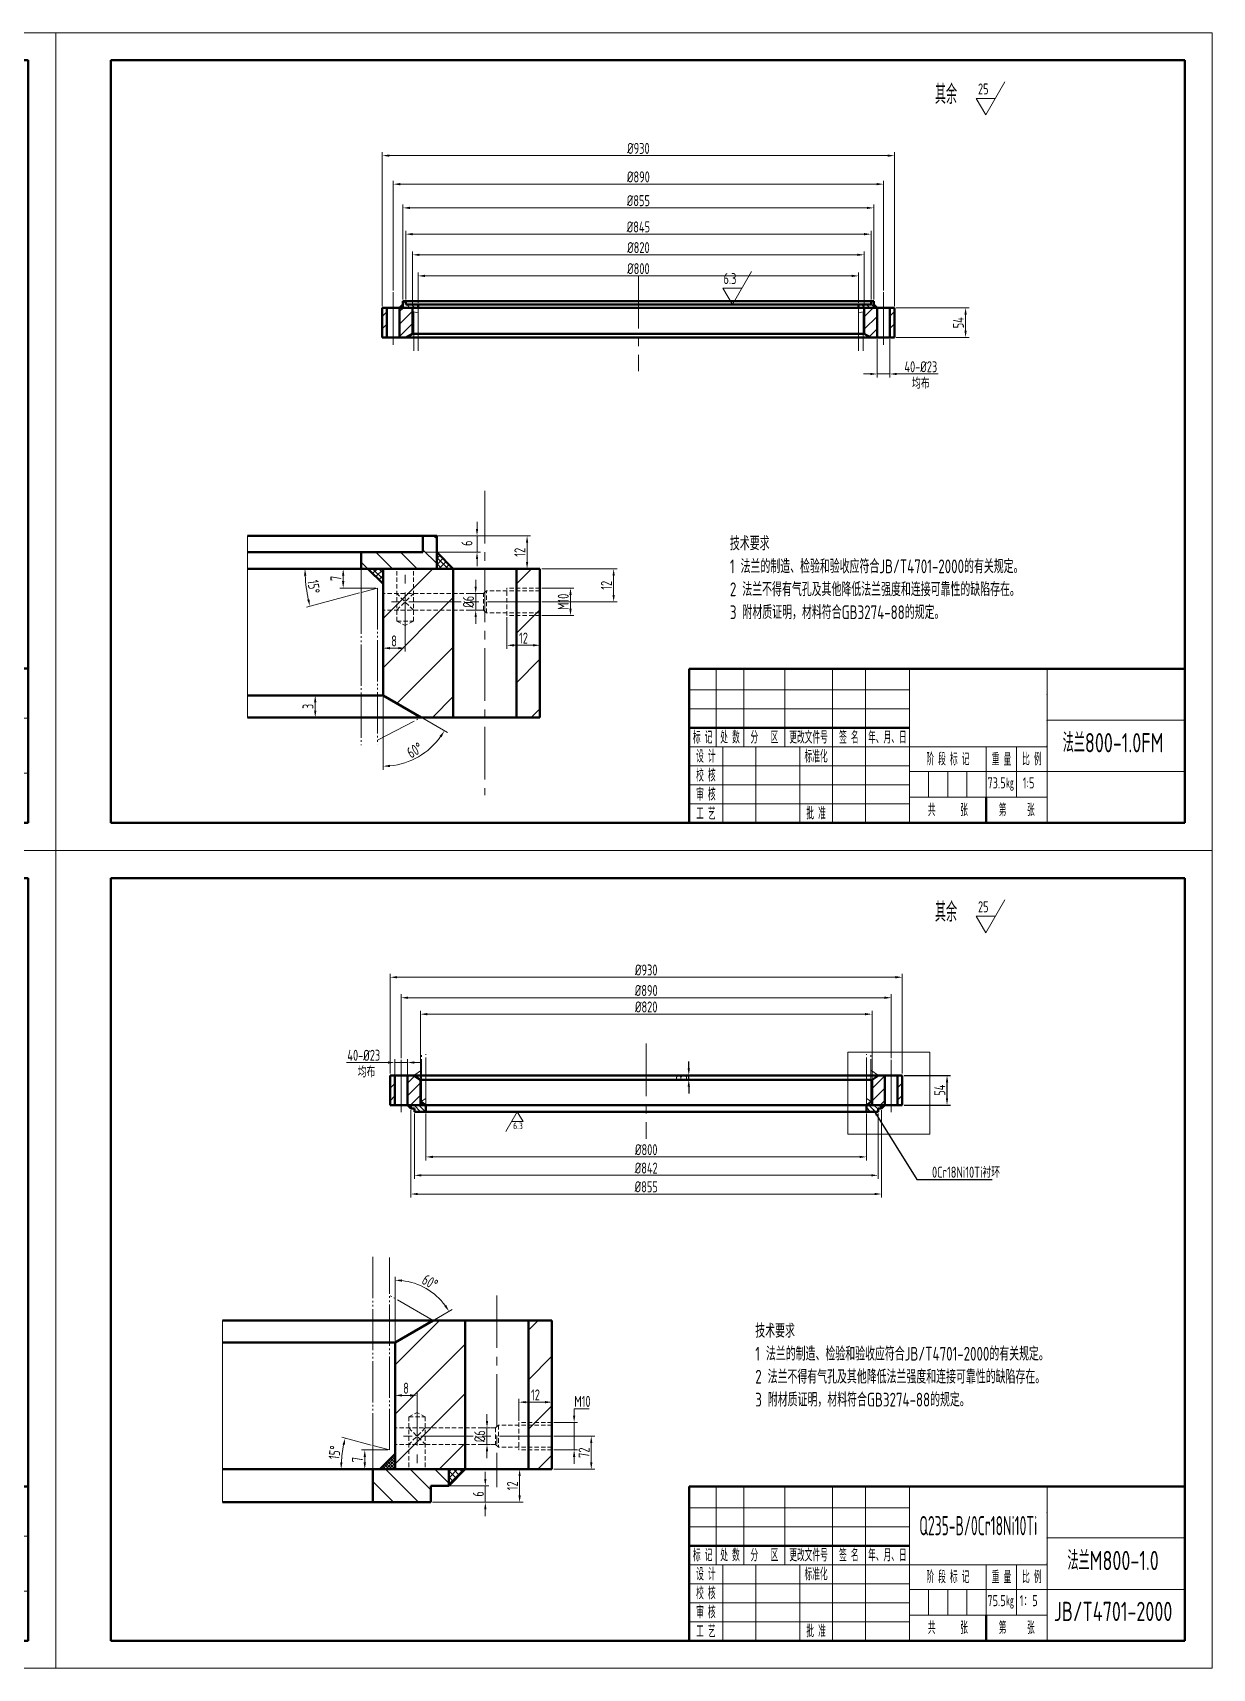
# Model space of a CAD drawing. Header units: millimetres. Extents: x -4783 to 11684, y 6425 to 68023.
# Drawn here: x -3167 to -2739, y 7421 to 8015 of the extents above; entities that cross this region are included whole.
import ezdxf
from ezdxf.enums import TextEntityAlignment as Align

# ---------------------------------------------------------------- set-up
doc = ezdxf.new("R2010")
doc.units = ezdxf.units.MM
for name, pattern in [('CENTER2', [28.575, 19.05, -3.175, 3.175, -3.175]), ('HIDDEN2', [4.7625, 3.175, -1.5875]), ('JIS_09_15', [18.9, 15, -0.9, 0.6, -0.9, 0.6, -0.9])]:
    doc.linetypes.add(name, pattern=pattern)
for name, color, linetype, lineweight in [('中心线', 1, 'CENTER2', 15), ('剖面线', 2, 'Continuous', 20), ('双点划线', 4, 'JIS_09_15', 15), ('尺寸线', 3, 'Continuous', 15), ('细实线', 2, 'Continuous', 15), ('虚线', 5, 'HIDDEN2', 15), ('轮廓', 6, 'Continuous', 50), ('轮廓线', 7, 'Continuous', 50)]:
    doc.layers.add(name, color=color, linetype=linetype, lineweight=lineweight)
doc.styles.add('工程字', font='gbenor.shx', dxfattribs={"width": 0.8, "bigfont": 'gbcbig.shx'})
doc.styles.add('文字3.5', font='SimSun.ttf', dxfattribs={"width": 0.5, "height": 3.5})
doc.styles.add('文字4.0', font='SimSun.ttf', dxfattribs={"width": 0.5, "height": 4})
doc.styles.add('文字5.0', font='SimSun.ttf', dxfattribs={"width": 0.5, "height": 5})
doc.styles.add('表格2', font='gbenor.shx', dxfattribs={"width": 0.6, "bigfont": 'gbcbig.shx'})
doc.dimstyles.new('1：5', dxfattribs={"dimtxt": 4, "dimasz": 2.5, "dimexe": 1.25, "dimexo": 0.625, "dimtad": 1, "dimtoh": 1, "dimlfac": 5, "dimtxsty": '工程字', "dimcen": 10, "dimadec": 0, "dimazin": 0, "dimtfac": 1, "dimtix": 1, "dimtmove": 0, "dimatfit": 0, "dimfxl": 0, "dimarcsym": 0})

# ---------------------------------------------------------------- blocks, each defined once
blk = doc.blocks.new('A3')
at = {"layer": '细实线'}
for p, q in [((-420, 297), (-420, 0)), ((-420, 297), (0, 297)), ((0, 297), (0, 0)), ((-180.15, 66), (-180.15, 37.6)), ((-170.15, 66), (-170.15, 37.6)), ((-155.23, 37.6), (-155.23, 66)), ((-137.99, 66), (-137.99, 10)), ((-126, 66), (-126, 10)), ((-109.99, 66), (-109.98, 10)), ((-59.99, 66), (-59.98, 10)), ((-190, 58.3), (-109.99, 58.3)), ((-190, 51.4), (-109.99, 51.4)), ((-10, 47.33), (-59.99, 47.32)), ((-190, 37.6), (-59.98, 37.6)), ((-177.82, 37.6), (-177.82, 10)), ((-165.82, 37.6), (-165.82, 10)), ((-149.82, 37.6), (-149.82, 10)), ((-82.07, 37.6), (-82.07, 19.33)), ((-71.07, 37.6), (-71.07, 19.33)), ((-190, 30.7), (-109.98, 30.7)), ((-190, 23.8), (-109.98, 23.8)), ((-59.98, 28.67), (-109.98, 28.66)), ((-103.12, 28.66), (-103.12, 19.33)), ((-96.01, 28.66), (-96.01, 19.33)), ((-89.12, 28.66), (-89.12, 19.33)), ((-10, 28.67), (-59.98, 28.67)), ((-59.98, 19.33), (-109.98, 19.32)), ((-190, 16.9), (-109.98, 16.9)), ((0, 0), (-420, 0))]:
    blk.add_line(p, q, dxfattribs=at)
for p in [(-59.99, 56.67), (-59.99, 47.33), (-10, 47.33), (-59.98, 38), (-59.98, 28.67), (-10, 28.67), (-59.98, 19.33)]:
    blk.add_point(p, dxfattribs=at)
at = {"layer": '轮廓'}
for p, q in [((-190, 66), (-10, 66)), ((-190, 66), (-190, 10)), ((-10, 10), (-10, 66)), ((-190, 44.5), (-109.98, 44.5)), ((-190, 10), (-10, 10))]:
    blk.add_line(p, q, dxfattribs=at)
at = {"layer": '轮廓线'}
for p, q in [((-400, 287), (-400, 10)), ((-400, 287), (-10, 287)), ((-10, 287), (-10, 10)), ((-82.07, 19.33), (-82.07, 10)), ((-10, 10), (-400, 10))]:
    blk.add_line(p, q, dxfattribs=at)
at = {"layer": '细实线', "linetype": 'Continuous', "style": '工程字', "width": 0.8}
for tag, height, p in [('1', 7, (-36.02, 35.64)), ('3', 4, (-78.37, 22.56)), ('4', 4, (-66.7, 22.56)), ('2', 7, (-36.02, 17.15))]:
    blk.add_attdef(tag, text='', height=height, dxfattribs=at).set_placement(p, align=Align.CENTER)
at = {"layer": '轮廓', "char_height": 4, "attachment_point": 5, "style": '文字4.0'}
for s, insert, width in [('标 记', (-185.08, 41.05), 9.8461), ('处 数', (-175.15, 41.05), 10), ('分   区', (-162.69, 41.05), 14.9286), ('更改文件号', (-146.61, 41.05), 17.2367), ('签 名', (-131.99, 41.05), 11.9886), ('年、月、日', (-117.99, 41.05), 16.0167), ('设 计', (-183.91, 34.15), 12.181), ('标准化', (-143.9, 34.15), 11.8301), ('阶 段 标 记', (-96.03, 33.13), 27.9116), ('重 量', (-76.57, 33.13), 11.0002), ('比 例', (-65.53, 33.13), 11.0898), ('校 核', (-183.91, 27.25), 12.181), ('审 核', (-183.91, 20.35), 12.181), ('工 艺', (-183.91, 13.45), 12.181), ('批 准', (-143.9, 13.45), 11.8301), ('共      张', (-96.03, 14.66), 27.9082)]:
    blk.add_mtext(s, dxfattribs=dict(at, insert=insert, width=width))
at = {"layer": '轮廓线', "attachment_point": 5}
for s, insert, char_height, width, style in [('kg', (-73.5, 24), 3.5, 4.8652, '文字3.5'), ('第     张', (-71.02, 14.66), 4, 22.0936, '文字4.0')]:
    blk.add_mtext(s, dxfattribs=dict(at, insert=insert, char_height=char_height, width=width, style=style))
blk = doc.blocks.new('*D260')
at = {"layer": 'Defpoints', "color": 0}
for p in [(-2851.68, 7636.4), (-2835.43, 7636.4), (-2851.68, 7625.6)]:
    blk.add_point(p, dxfattribs=at)
at = {"layer": '尺寸线', "color": 0, "lineweight": -2}
for p, q in [((-2851.05, 7636.4), (-2834.18, 7636.4)), ((-2835.43, 7628.1), (-2835.43, 7633.9)), ((-2851.05, 7625.6), (-2834.18, 7625.6))]:
    blk.add_line(p, q, dxfattribs=at)
at = {"layer": '尺寸线', "color": 0}
for points in [[(-2835.85, 7633.9), (-2835.01, 7633.9), (-2835.43, 7636.4)], [(-2835.85, 7628.1), (-2835.01, 7628.1), (-2835.43, 7625.6)]]:
    blk.add_solid(points, dxfattribs=at)
at = {"layer": '尺寸线', "color": 0, "insert": (-2838.06, 7631), "char_height": 4, "attachment_point": 5, "rotation": 90, "style": '工程字'}
blk.add_mtext('54', dxfattribs=at)
blk = doc.blocks.new('*D264')
at = {"layer": 'Defpoints', "color": 0}
for p in [(-2930.06, 7636.4), (-2930.06, 7634.8), (-2929.23, 7636.4)]:
    blk.add_point(p, dxfattribs=at)
at = {"layer": '尺寸线', "color": 0, "lineweight": -2}
for p, q in [((-2929.23, 7638.9), (-2929.23, 7641.4)), ((-2929.43, 7636.4), (-2927.98, 7636.4)), ((-2929.43, 7634.8), (-2927.98, 7634.8)), ((-2929.23, 7634.8), (-2929.23, 7636.4)), ((-2929.23, 7632.3), (-2929.23, 7629.8))]:
    blk.add_line(p, q, dxfattribs=at)
at = {"layer": '尺寸线', "color": 0}
for points in [[(-2929.65, 7638.9), (-2928.81, 7638.9), (-2929.23, 7636.4)], [(-2929.65, 7632.3), (-2928.81, 7632.3), (-2929.23, 7634.8)]]:
    blk.add_solid(points, dxfattribs=at)
at = {"layer": '尺寸线', "color": 0, "insert": (-2931.85, 7635.6), "char_height": 4, "attachment_point": 5, "rotation": 90, "style": '工程字'}
blk.add_mtext('3', dxfattribs=at)
blk = doc.blocks.new('粗糙度1')
at = {"layer": '尺寸线'}
for p, q in [((0, 0), (-4.16, -7.2)), ((2.08, -3.6), (0, 0)), ((2.08, -3.6), (-2.08, -3.6))]:
    blk.add_line(p, q, dxfattribs=at)
at = {"layer": '尺寸线', "style": '工程字', "width": 0.8}
blk.add_attdef('1', text='', height=2.4, dxfattribs=at).set_placement((0.25, -6.34), align=Align.CENTER)
blk = doc.blocks.new('粗糙度')
at = {"layer": '尺寸线'}
for p, q in [((0, 0), (6.93, 12)), ((-3.46, 6), (3.46, 6)), ((-3.46, 6), (0, 0))]:
    blk.add_line(p, q, dxfattribs=at)
at = {"layer": '尺寸线', "style": '工程字', "width": 0.8}
blk.add_attdef('1', text='', height=4, dxfattribs=at).set_placement((-0.9, 7.43), align=Align.CENTER)
blk = doc.blocks.new('A4')
at = {"layer": '剖面线'}
for p, q in [((-180, 66), (-180.07, 37.98)), ((-170, 65.97), (-170.07, 37.95)), ((-155, 65.94), (-155.07, 37.92)), ((-138, 66.03), (-137.99, 9.99)), ((-126, 66.03), (-125.99, 9.99)), ((-110, 66.03), (-109.99, 9.99)), ((-60, 66.04), (-59.99, 10)), ((-190, 59), (-138, 58.9)), ((-138.04, 58.9), (-110, 58.9)), ((-190.01, 52), (-138.01, 51.9)), ((-138.04, 51.9), (-110, 51.9)), ((-10, 48.04), (-60, 48.01)), ((-190, 44.9), (-110, 44.9)), ((-190.04, 38), (-138.04, 37.9)), ((-178, 38), (-177.85, 10)), ((-166, 38.07), (-165.85, 10.07)), ((-150, 38.15), (-149.85, 10.15)), ((-138.04, 37.9), (-110, 37.9)), ((-110, 37.9), (-59.99, 37.9)), ((-81.99, 38.07), (-82.07, 18.97)), ((-70.99, 38.02), (-71.07, 18.93)), ((-190, 30.9), (-110, 30.9)), ((-190.07, 24), (-138.07, 23.9)), ((-138.04, 23.9), (-110, 23.9)), ((-59.98, 28.01), (-110, 28.01)), ((-103.03, 28.14), (-103.12, 19.09)), ((-96.04, 28.01), (-96.01, 19.01)), ((-89.04, 28.01), (-89.12, 18.96)), ((-9.99, 28.04), (-59.98, 28.01)), ((-109.82, 18.97), (-59.99, 19.13)), ((-190, 16.9), (-110, 16.9))]:
    blk.add_line(p, q, dxfattribs=at)
at = {"layer": '细实线'}
for p, q in [((0, 297), (-210, 297)), ((-210, 297), (-210, 0)), ((0, 0), (0, 297)), ((-210, 0), (0, 0))]:
    blk.add_line(p, q, dxfattribs=at)
at = {"layer": '轮廓'}
for p, q in [((-190, 10), (-190, 78)), ((-10, 78), (-10, 10)), ((-190, 66), (-10, 66.04)), ((-10, 10), (-190, 10))]:
    blk.add_line(p, q, dxfattribs=at)
at = {"layer": '轮廓线'}
for p, q in [((-10, 287), (-190, 287)), ((-190, 287), (-190, 10)), ((-10, 10), (-10, 287)), ((-190, 10), (-10, 10))]:
    blk.add_line(p, q, dxfattribs=at)
at = {"layer": '尺寸线', "style": '工程字', "width": 0.8}
for tag, height, p in [('5', 7, (-86.88, 49.22)), ('1', 7, (-38.82, 35.49)), ('3', 4.5, (-79.24, 21.89)), ('4', 4.5, (-67.13, 21.89))]:
    blk.add_attdef(tag, text='', height=height, dxfattribs=at).set_placement(p, align=Align.CENTER)
at = {"layer": '轮廓', "style": '文字5.0', "width": 0.5}
for s, p in [('标记', (-184.88, 41.05)), ('处数', (-175.18, 41.29)), ('分区 ', (-162.51, 41.29)), ('更改文件号', (-146.94, 41.29)), ('签名', (-132.04, 41.29)), ('年 月 日', (-118.48, 41.51)), ('设计', (-183.41, 34.4)), ('标准化', (-144.05, 34.4)), ('阶 段 标 记', (-96.04, 32.62)), ('重 量', (-76.45, 32.85)), ('比例', (-65.55, 32.85)), ('校核', (-183.63, 27.29)), ('kg', (-73.78, 23.52)), ('审核', (-183.41, 20.18)), ('工艺', (-183.63, 13.74)), ('批准', (-144.05, 13.74)), ('共     张        第     张', (-84.9, 14.06))]:
    blk.add_text(s, height=3.5, dxfattribs=at).set_placement(p, align=Align.MIDDLE)

msp = doc.modelspace()

# ---------------------------------------------------------------- hatches: boundary and pattern name
at = {"layer": '剖面线'}
h = msp.add_hatch(dxfattribs=at)
h.set_pattern_fill('ANSI31', color=256, style=0)
h.set_pattern_definition([(45, (0, -223.451), (-2.245064, 2.245064), [])])
h.paths.add_polyline_path([(-3038.8288, 7915.1314), (-3040.5288, 7915.1314), (-3040.5288, 7904.3314), (-3038.8288, 7904.3314)])
h.paths.add_polyline_path([(-3029.5288, 7915.1314), (-3034.2288, 7915.1314), (-3034.2288, 7904.3314), (-3031.9001, 7904.3314), (-3029.5288, 7905.7005)])
at = {"layer": '细实线'}
h = msp.add_hatch(dxfattribs=at)
h.set_pattern_fill('ANSI37', color=256, scale=0.5, angle=90, style=0)
h.set_pattern_definition([(135, (-3409.7839, 7744.84133), (-0.2245064, -0.2245064), []), (225, (-3409.7839, 7744.84133), (0.2245064, -0.2245064), [])])
h.paths.add_polyline_path([(-3033.0288, 7916.3314), (-3034.2288, 7915.1314), (-3033.0288, 7915.1314)])
h = msp.add_hatch(dxfattribs=at)
h.set_pattern_fill('ANSI31', color=256, scale=2, angle=90, style=0)
h.set_pattern_definition([(135, (-3409.7839, 7744.8413), (-0.8980256, -0.8980256), [])])
h.paths.add_polyline_path([(-3027.5288, 7916.3314), (-3032.0288, 7916.3314), (-3032.0288, 7917.5314), (-3033.0288, 7917.5314), (-3033.0288, 7915.1314), (-3027.5288, 7915.1314)])
h = msp.add_hatch(dxfattribs=at)
h.set_pattern_fill('ANSI31', color=256, style=0)
h.set_pattern_definition([(45, (0, -201.226), (-2.245064, 2.245064), [])])
h.paths.add_polyline_path([(-2857.978, 7636.3978), (-2860.3068, 7636.3978), (-2862.678, 7634.7978), (-2862.678, 7625.5978), (-2857.978, 7625.5978)])
h.paths.add_polyline_path([(-2853.378, 7625.5978), (-2851.678, 7625.5978), (-2851.678, 7636.3978), (-2853.378, 7636.3978)])
h = msp.add_hatch(dxfattribs=at)
h.set_pattern_fill('ANSI37', color=256, scale=0.25, style=0)
h.set_pattern_definition([(45, (0, -201.22615), (-0.56126601, 0.56126601), []), (135, (0, -201.22615), (-0.56126601, -0.56126601), [])])
h.paths.add_polyline_path([(-2864.678, 7625.5978), (-2862.678, 7625.5978), (-2862.678, 7627.1978)])
h = msp.add_hatch(dxfattribs=at)
h.set_pattern_fill('ANSI31', color=256, scale=2, angle=90, style=0)
h.set_pattern_definition([(135, (-3406.9331, 7394.6523), (-0.8980256, -0.8980256), [])])
h.paths.add_polyline_path([(-2859.178, 7625.5978), (-2864.678, 7625.5978), (-2864.678, 7623.1978), (-2860.478, 7623.1978), (-2860.478, 7624.3978), (-2859.178, 7624.3978)])
h = msp.add_hatch(dxfattribs=at)
h.set_pattern_fill('ANSI37', color=256, scale=0.5, angle=90, style=0)
h.set_pattern_definition([(135, (-3406.9331, 7394.65226), (-0.2245064, -0.2245064), []), (225, (-3406.9331, 7394.65226), (0.2245064, -0.2245064), [])])
h.paths.add_polyline_path([(-2857.978, 7625.5978), (-2859.178, 7625.5978), (-2859.178, 7624.3978)])

# ---------------------------------------------------------------- linework, layer by layer
at = {"layer": '中心线'}
for p, q in [((-2947.5288, 7926.6821), (-2947.5288, 7892.1362)), ((-3036.5288, 7920.7833), (-3036.5288, 7898.6796)), ((-2858.5288, 7920.7833), (-2858.5288, 7898.6796)), ((-3003.2605, 7848.64), (-3003.2605, 7738.1215)), ((-3032.2605, 7792.7635), (-3032.2605, 7820.3807)), ((-2983.2605, 7808.3807), (-3040.2605, 7808.3807)), ((-2944.678, 7647.9485), (-2944.678, 7613.4026)), ((-3033.678, 7642.0497), (-3033.678, 7619.946)), ((-2855.678, 7642.0497), (-2855.678, 7619.946)), ((-2998.9135, 7556.4371), (-2998.9135, 7486.7828)), ((-3027.9135, 7520.9662), (-3027.9135, 7493.349)), ((-2978.9135, 7505.349), (-3035.9135, 7505.349))]:
    msp.add_line(p, q, dxfattribs=at)
at = {"layer": '剖面线'}
for p, q in [((-2865.5288, 7911.8338), (-2862.2313, 7915.1314)), ((-2856.2288, 7912.1536), (-2854.5288, 7913.8536)), ((-2865.5288, 7907.3437), (-2860.8288, 7912.0437)), ((-2863.724, 7904.6584), (-2860.8288, 7907.5536)), ((-2856.2288, 7907.6634), (-2854.5288, 7909.3634)), ((-2855.0707, 7904.3314), (-2854.5288, 7904.8733))]:
    msp.add_line(p, q, dxfattribs=at)
at = {"layer": '双点划线'}
for p, q in [((-3029.1288, 7913.7314), (-3027.5288, 7913.3027)), ((-3029.1288, 7913.7314), (-3029.1288, 7899.5018)), ((-3027.5288, 7913.3027), (-3027.5288, 7915.1314)), ((-3027.5288, 7913.3027), (-3027.5288, 7899.5097)), ((-2867.5288, 7913.3027), (-2867.5288, 7915.1314)), ((-2865.9288, 7913.7314), (-2867.5288, 7913.3027)), ((-2867.5288, 7913.3027), (-2867.5288, 7899.5097)), ((-2865.9288, 7913.7314), (-2865.9288, 7899.5018)), ((-3048.2605, 7811.773), (-3048.2605, 7820.3807)), ((-3042.2605, 7813.3807), (-3048.2605, 7811.773)), ((-3048.2605, 7811.773), (-3048.2605, 7756.3069)), ((-3042.2605, 7813.3807), (-3042.2605, 7756.6216)), ((-3042.2605, 7758.1349), (-3026.4041, 7766.3807)), ((-3026.278, 7627.2324), (-3026.278, 7644.0387)), ((-3024.678, 7627.9363), (-3024.678, 7644.0387)), ((-2864.678, 7627.9363), (-2864.678, 7644.0387)), ((-2863.078, 7627.2324), (-2863.078, 7644.0387)), ((-3029.0493, 7636.3978), (-3026.278, 7638.3404)), ((-2860.3068, 7636.3978), (-2863.078, 7638.3404)), ((-3026.278, 7626.9978), (-3024.678, 7627.9363)), ((-3024.678, 7625.5978), (-3024.678, 7627.9363)), ((-2863.0195, 7626.9246), (-2864.678, 7627.9363)), ((-2864.678, 7625.5978), (-2864.678, 7627.9363)), ((-3043.9135, 7498.7413), (-3043.9135, 7570.7633)), ((-3037.9135, 7500.349), (-3037.9135, 7570.2813)), ((-3022.0571, 7547.349), (-3037.9135, 7556.5037)), ((-3037.9135, 7500.349), (-3043.9135, 7501.9567)), ((-3043.9135, 7498.7413), (-3043.9135, 7493.349))]:
    msp.add_line(p, q, dxfattribs=at)
at = {"layer": '尺寸线'}
for p, q in [((-3040.5288, 7915.7564), (-3040.5288, 7971.6719)), ((-2854.5288, 7915.7564), (-2854.5288, 7971.6719)), ((-3038.0288, 7970.4219), (-2857.0288, 7970.4219)), ((-3036.5288, 7921.4083), (-3036.5288, 7961.3128)), ((-2861.0288, 7960.0628), (-3034.0288, 7960.0628)), ((-2858.5288, 7921.4083), (-2858.5288, 7961.3128)), ((-3033.0288, 7918.1564), (-3033.0288, 7952.6912)), ((-3030.5288, 7951.4412), (-2864.5288, 7951.4412)), ((-2862.0288, 7918.1564), (-2862.0288, 7952.6912)), ((-3032.0288, 7918.1564), (-3032.0288, 7943.1517)), ((-3029.5288, 7941.9017), (-2865.5288, 7941.9017)), ((-2863.0288, 7918.1564), (-2863.0288, 7943.1517)), ((-3029.5288, 7915.7564), (-3029.5288, 7935.6432)), ((-2868.0288, 7934.3932), (-3027.0288, 7934.3932)), ((-2865.5288, 7915.7564), (-2865.5288, 7935.6432)), ((-3027.5288, 7916.9564), (-3027.5288, 7927.9992)), ((-3025.0288, 7926.7492), (-2870.0288, 7926.7492)), ((-2867.5288, 7916.9564), (-2867.5288, 7927.9992)), ((-2853.9038, 7915.1314), (-2827.4458, 7915.1314)), ((-2828.6958, 7912.6314), (-2828.6958, 7906.8314)), ((-2860.8288, 7903.7064), (-2860.8288, 7889.8786)), ((-2856.2288, 7903.7064), (-2856.2288, 7889.8786)), ((-2853.9038, 7904.3314), (-2827.4458, 7904.3314)), ((-2863.3288, 7891.1286), (-2865.8288, 7891.1286)), ((-2860.8288, 7891.1286), (-2856.2288, 7891.1286)), ((-2853.7288, 7891.1286), (-2838.6684, 7891.1286)), ((-3006.1312, 7834.8807), (-3006.1312, 7837.3807)), ((-3089.5194, 7832.3807), (-3089.5194, 7766.3807)), ((-3025.1355, 7832.3807), (-3004.8812, 7832.3807)), ((-3020.1355, 7832.3807), (-2986.6968, 7832.3807)), ((-3006.1312, 7826.3807), (-3006.1312, 7832.3807)), ((-2987.9468, 7822.8807), (-2987.9468, 7829.8807)), ((-3025.1355, 7826.3807), (-3004.8812, 7826.3807)), ((-3006.1312, 7823.8807), (-3006.1312, 7821.3807)), ((-3042.8855, 7820.3807), (-3055.9871, 7820.3807)), ((-3054.7371, 7815.8807), (-3054.7371, 7817.8807)), ((-3014.1355, 7820.3807), (-2986.6968, 7820.3807)), ((-2982.6355, 7820.3807), (-2955.2628, 7820.3807)), ((-2956.5128, 7810.8807), (-2956.5128, 7817.8807)), ((-3048.8643, 7811.6113), (-3068.0201, 7806.4785)), ((-3042.8855, 7813.3807), (-3055.9871, 7813.3807)), ((-3009.1394, 7811.3807), (-3005.3659, 7811.3807)), ((-3006.6159, 7813.8807), (-3006.6159, 7816.3807)), ((-3006.6159, 7805.3807), (-3006.6159, 7811.3807)), ((-2982.6355, 7813.3807), (-2970.9306, 7813.3807)), ((-3009.1394, 7805.3807), (-3005.3659, 7805.3807)), ((-2982.6355, 7808.3807), (-2955.2628, 7808.3807)), ((-2972.1806, 7810.8807), (-2972.1806, 7805.8807)), ((-3006.6159, 7802.8807), (-3006.6159, 7800.3807)), ((-2995.2605, 7802.7557), (-2995.2605, 7791.3349)), ((-2983.2605, 7802.7557), (-2983.2605, 7791.3349)), ((-2982.6355, 7803.3807), (-2970.9306, 7803.3807)), ((-3040.2605, 7792.1385), (-3040.2605, 7790.3002)), ((-3034.7605, 7791.5502), (-3037.7605, 7791.5502)), ((-3032.2605, 7792.1385), (-3032.2605, 7790.3002)), ((-2992.7605, 7792.5849), (-2985.7605, 7792.5849)), ((-3055.3621, 7774.3807), (-3066.14, 7774.3807)), ((-3064.89, 7768.8807), (-3064.89, 7771.8807)), ((-3040.2605, 7773.7557), (-3040.2605, 7747.414)), ((-3055.3621, 7766.3807), (-3066.14, 7766.3807)), ((-3025.8629, 7766.0682), (-3016.9067, 7760.8973)), ((-3037.678, 7637.0228), (-3037.678, 7673.288)), ((-3035.178, 7672.038), (-2854.178, 7672.038)), ((-2851.678, 7637.0228), (-2851.678, 7673.288)), ((-3033.678, 7642.6747), (-3033.678, 7665.841)), ((-3031.178, 7664.591), (-2858.178, 7664.591)), ((-2855.678, 7642.6747), (-2855.678, 7665.841)), ((-3026.678, 7635.4228), (-3026.678, 7659.8727)), ((-2865.178, 7658.6227), (-3024.178, 7658.6227)), ((-2862.678, 7635.4228), (-2862.678, 7659.8727)), ((-3038.478, 7641.0588), (-3053.5385, 7641.0588)), ((-3035.978, 7626.2228), (-3035.978, 7642.3088)), ((-3031.378, 7641.0588), (-3035.978, 7641.0588)), ((-3031.378, 7626.2228), (-3031.378, 7642.3088)), ((-3028.878, 7641.0588), (-3026.378, 7641.0588)), ((-3030.178, 7623.7728), (-3030.178, 7592.05)), ((-3028.878, 7622.5728), (-3028.878, 7598.8425)), ((-3024.678, 7622.5728), (-3024.678, 7605.5304)), ((-2864.678, 7622.5728), (-2864.678, 7605.5304)), ((-2860.478, 7622.5728), (-2860.478, 7598.8425)), ((-2859.178, 7623.7728), (-2859.178, 7592.05)), ((-3022.178, 7606.7804), (-2867.178, 7606.7804)), ((-3026.378, 7600.0925), (-2862.978, 7600.0925)), ((-2861.678, 7593.3), (-3027.678, 7593.3)), ((-3035.9135, 7539.974), (-3035.9135, 7563.2607)), ((-3021.5159, 7547.6615), (-3015.2053, 7551.3049)), ((-3098.5462, 7547.349), (-3098.5462, 7481.349)), ((-3035.9135, 7503.8313), (-3035.9135, 7521.4143)), ((-3030.4135, 7520.1643), (-3033.4135, 7520.1643)), ((-3027.9135, 7503.8313), (-3027.9135, 7521.4143)), ((-2990.9135, 7510.974), (-2990.9135, 7518.9556)), ((-2988.4135, 7517.7056), (-2981.4135, 7517.7056)), ((-2978.9135, 7510.974), (-2978.9135, 7518.9556)), ((-2970.8608, 7512.849), (-2970.8608, 7515.349)), ((-2970.8608, 7515.349), (-2965.4337, 7515.349)), ((-3005.3156, 7508.349), (-3001.2591, 7508.349)), ((-3002.5091, 7510.849), (-3002.5091, 7513.349)), ((-3002.5091, 7502.349), (-3002.5091, 7508.349)), ((-2978.2885, 7510.349), (-2969.6108, 7510.349)), ((-2970.8608, 7500.349), (-2970.8608, 7510.349)), ((-3044.5173, 7502.1184), (-3055.2005, 7504.981)), ((-3005.3156, 7502.349), (-3001.2591, 7502.349)), ((-2978.2885, 7505.349), (-2963.3901, 7505.349)), ((-2964.6401, 7502.849), (-2964.6401, 7495.849)), ((-3038.5385, 7500.349), (-3048.1456, 7500.349)), ((-3046.8956, 7497.849), (-3046.8956, 7495.849)), ((-3040.4243, 7493.349), (-3035.9135, 7497.8597)), ((-3039.3017, 7493.349), (-3035.9135, 7496.7372)), ((-3035.9135, 7494.5435), (-3038.1159, 7496.7458)), ((-3035.9135, 7495.666), (-3037.5612, 7497.3137)), ((-3035.9135, 7496.7886), (-3037.0066, 7497.8816)), ((-3036.6918, 7498.2039), (-3035.9135, 7498.9822)), ((-3035.9135, 7497.9111), (-3036.452, 7498.4495)), ((-3002.5091, 7499.849), (-3002.5091, 7497.349)), ((-2978.2885, 7500.349), (-2969.6108, 7500.349)), ((-2970.8608, 7497.849), (-2970.8608, 7495.349)), ((-3038.5385, 7493.349), (-3048.1456, 7493.349)), ((-3040.3317, 7493.349), (-3040.889, 7493.9063)), ((-3039.2091, 7493.349), (-3040.3344, 7494.4742)), ((-3038.0866, 7493.349), (-3039.7798, 7495.0421)), ((-3036.9641, 7493.349), (-3039.2251, 7495.61)), ((-3035.9135, 7493.421), (-3038.6705, 7496.1779)), ((-3038.1792, 7493.349), (-3035.9135, 7495.6146)), ((-3037.0567, 7493.349), (-3035.9135, 7494.4921)), ((-3035.9341, 7493.349), (-3035.9135, 7493.3696)), ((-3022.2885, 7493.349), (-2989.4105, 7493.349)), ((-3003.1189, 7489.849), (-3003.1189, 7492.349)), ((-2990.6605, 7483.849), (-2990.6605, 7490.849)), ((-2978.2885, 7493.349), (-2963.3901, 7493.349)), ((-3022.2885, 7487.349), (-3001.8689, 7487.349)), ((-3003.1189, 7481.349), (-3003.1189, 7487.349)), ((-3022.2885, 7481.349), (-3001.8689, 7481.349)), ((-3022.2885, 7481.349), (-2989.4105, 7481.349)), ((-3003.1189, 7478.849), (-3003.1189, 7476.349))]:
    msp.add_line(p, q, dxfattribs=at)
msp.add_lwpolyline([(-2871.469, 7644.8106), (-2841.6868, 7644.8106), (-2841.6868, 7615.0285), (-2871.469, 7615.0285)], close=True, dxfattribs=at)
for centre, radius, start, end in [((-3016.1362, 7820.3807), 52.4642, 182.7304925, 192.2695075), ((-3040.2605, 7774.3807), 25.7168, 275.5720838, 324.4279162), ((-3035.9135, 7539.349), 22.6618, 36.3239591, 83.6760409), ((-3011.7892, 7493.349), 43.6926, 168.2787895, 176.7212105)]:
    msp.add_arc(centre, radius, start, end, dxfattribs=at)
for points in [[(-3038.0288, 7970.8385), (-3038.0288, 7970.0052), (-3040.5288, 7970.4219)], [(-2857.0288, 7970.8385), (-2857.0288, 7970.0052), (-2854.5288, 7970.4219)], [(-3034.0288, 7960.4794), (-3034.0288, 7959.6461), (-3036.5288, 7960.0628)], [(-2861.0288, 7960.4794), (-2861.0288, 7959.6461), (-2858.5288, 7960.0628)], [(-3030.5288, 7951.8579), (-3030.5288, 7951.0245), (-3033.0288, 7951.4412)], [(-2864.5288, 7951.8579), (-2864.5288, 7951.0245), (-2862.0288, 7951.4412)], [(-3029.5288, 7942.3183), (-3029.5288, 7941.485), (-3032.0288, 7941.9017)], [(-2865.5288, 7942.3183), (-2865.5288, 7941.485), (-2863.0288, 7941.9017)], [(-3027.0288, 7934.8099), (-3027.0288, 7933.9765), (-3029.5288, 7934.3932)], [(-2868.0288, 7934.8099), (-2868.0288, 7933.9765), (-2865.5288, 7934.3932)], [(-3025.0288, 7927.1658), (-3025.0288, 7926.3325), (-3027.5288, 7926.7492)], [(-2870.0288, 7927.1658), (-2870.0288, 7926.3325), (-2867.5288, 7926.7492)], [(-2829.1124, 7912.6314), (-2828.2791, 7912.6314), (-2828.6958, 7915.1314)], [(-2829.1124, 7906.8314), (-2828.2791, 7906.8314), (-2828.6958, 7904.3314)], [(-2863.3288, 7891.5453), (-2863.3288, 7890.712), (-2860.8288, 7891.1286)], [(-2853.7288, 7891.5453), (-2853.7288, 7890.712), (-2856.2288, 7891.1286)], [(-3006.5479, 7834.8807), (-3005.7145, 7834.8807), (-3006.1312, 7832.3807)], [(-2988.3635, 7829.8807), (-2987.5302, 7829.8807), (-2987.9468, 7832.3807)], [(-3006.5479, 7823.8807), (-3005.7145, 7823.8807), (-3006.1312, 7826.3807)], [(-3068.9573, 7817.8715), (-3068.1242, 7817.8914), (-3068.6004, 7820.3807)], [(-3055.1537, 7817.8807), (-3054.3204, 7817.8807), (-3054.7371, 7820.3807)], [(-2988.3635, 7822.8807), (-2987.5302, 7822.8807), (-2987.9468, 7820.3807)], [(-2956.9294, 7817.8807), (-2956.0961, 7817.8807), (-2956.5128, 7820.3807)], [(-3055.1537, 7815.8807), (-3054.3204, 7815.8807), (-3054.7371, 7813.3807)], [(-3007.0326, 7813.8807), (-3006.1992, 7813.8807), (-3006.6159, 7811.3807)], [(-2972.5973, 7810.8807), (-2971.764, 7810.8807), (-2972.1806, 7813.3807)], [(-3066.9971, 7809.3298), (-3067.8069, 7809.1333), (-3066.8127, 7806.802)], [(-3007.0326, 7802.8807), (-3006.1992, 7802.8807), (-3006.6159, 7805.3807)], [(-2972.5973, 7805.8807), (-2971.764, 7805.8807), (-2972.1806, 7803.3807)], [(-2956.9294, 7810.8807), (-2956.0961, 7810.8807), (-2956.5128, 7808.3807)], [(-3037.7605, 7791.9668), (-3037.7605, 7791.1335), (-3040.2605, 7791.5502)], [(-3034.7605, 7791.9668), (-3034.7605, 7791.1335), (-3032.2605, 7791.5502)], [(-2992.7605, 7793.0016), (-2992.7605, 7792.1683), (-2995.2605, 7792.5849)], [(-2985.7605, 7793.0016), (-2985.7605, 7792.1683), (-2983.2605, 7792.5849)], [(-3065.3067, 7771.8807), (-3064.4733, 7771.8807), (-3064.89, 7774.3807)], [(-3065.3067, 7768.8807), (-3064.4733, 7768.8807), (-3064.89, 7766.3807)], [(-3019.6932, 7759.6462), (-3018.9927, 7759.195), (-3017.9892, 7761.5223)], [(-3037.7433, 7748.3693), (-3037.7838, 7749.2017), (-3040.2605, 7748.664)], [(-3035.178, 7672.4547), (-3035.178, 7671.6214), (-3037.678, 7672.038)], [(-2854.178, 7672.4547), (-2854.178, 7671.6214), (-2851.678, 7672.038)], [(-3031.178, 7665.0076), (-3031.178, 7664.1743), (-3033.678, 7664.591)], [(-2858.178, 7665.0076), (-2858.178, 7664.1743), (-2855.678, 7664.591)], [(-3024.178, 7659.0394), (-3024.178, 7658.2061), (-3026.678, 7658.6227)], [(-2865.178, 7659.0394), (-2865.178, 7658.2061), (-2862.678, 7658.6227)], [(-3038.478, 7641.4755), (-3038.478, 7640.6422), (-3035.978, 7641.0588)], [(-3028.878, 7641.4755), (-3028.878, 7640.6422), (-3031.378, 7641.0588)], [(-3022.178, 7607.197), (-3022.178, 7606.3637), (-3024.678, 7606.7804)], [(-2867.178, 7607.197), (-2867.178, 7606.3637), (-2864.678, 7606.7804)], [(-3026.378, 7600.5091), (-3026.378, 7599.6758), (-3028.878, 7600.0925)], [(-2862.978, 7600.5091), (-2862.978, 7599.6758), (-2860.478, 7600.0925)], [(-3027.678, 7593.7167), (-3027.678, 7592.8834), (-3030.178, 7593.3)], [(-2861.678, 7593.7167), (-2861.678, 7592.8834), (-2859.178, 7593.3)], [(-3033.4403, 7561.4568), (-3033.3944, 7562.2889), (-3035.9135, 7562.0107)], [(-3017.3066, 7553.0006), (-3018.0042, 7552.5448), (-3016.2879, 7550.6799)], [(-3033.4135, 7520.581), (-3033.4135, 7519.7476), (-3035.9135, 7520.1643)], [(-3030.4135, 7520.581), (-3030.4135, 7519.7476), (-3027.9135, 7520.1643)], [(-2988.4135, 7518.1223), (-2988.4135, 7517.289), (-2990.9135, 7517.7056)], [(-2981.4135, 7518.1223), (-2981.4135, 7517.289), (-2978.9135, 7517.7056)], [(-3002.9257, 7510.849), (-3002.0924, 7510.849), (-3002.5091, 7508.349)], [(-2971.2775, 7512.849), (-2970.4441, 7512.849), (-2970.8608, 7510.349)], [(-3054.9761, 7502.3214), (-3054.1654, 7502.1288), (-3053.993, 7504.6575)], [(-3002.9257, 7499.849), (-3002.0924, 7499.849), (-3002.5091, 7502.349)], [(-2965.0568, 7502.849), (-2964.2234, 7502.849), (-2964.6401, 7505.349)], [(-3047.3123, 7497.849), (-3046.479, 7497.849), (-3046.8956, 7500.349)], [(-2971.2775, 7497.849), (-2970.4441, 7497.849), (-2970.8608, 7500.349)], [(-3054.9938, 7495.836), (-3055.8268, 7495.8599), (-3055.4818, 7493.349)], [(-3047.3123, 7495.849), (-3046.479, 7495.849), (-3046.8956, 7493.349)], [(-2991.0771, 7490.849), (-2990.2438, 7490.849), (-2990.6605, 7493.349)], [(-2965.0568, 7495.849), (-2964.2234, 7495.849), (-2964.6401, 7493.349)], [(-3003.5356, 7489.849), (-3002.7023, 7489.849), (-3003.1189, 7487.349)], [(-3003.5356, 7478.849), (-3002.7023, 7478.849), (-3003.1189, 7481.349)], [(-2991.0771, 7483.849), (-2990.2438, 7483.849), (-2990.6605, 7481.349)]]:
    msp.add_solid(points, dxfattribs=at)
at = {"layer": '细实线'}
for p, q in [((-2867.0417, 7915.1314), (-2867.5288, 7915.6186)), ((-2865.2456, 7915.1314), (-2866.4456, 7916.3314)), ((-2863.4496, 7915.1314), (-2864.6496, 7916.3314)), ((-2862.0288, 7915.5068), (-2863.0288, 7916.5068)), ((-2862.0288, 7917.3028), (-2862.2575, 7917.5314)), ((-2862.025, 7916.3275), (-2862.0288, 7916.3237)), ((-2861.8005, 7916.103), (-2862.0288, 7915.8746)), ((-2861.2045, 7915.1314), (-2862.0288, 7915.9558)), ((-2861.576, 7915.8785), (-2862.0288, 7915.4256)), ((-2861.6535, 7915.1314), (-2862.0288, 7915.5068)), ((-2861.3514, 7915.654), (-2861.874, 7915.1314)), ((-2861.1269, 7915.4295), (-2861.425, 7915.1314)), ((-2860.9024, 7915.205), (-2860.976, 7915.1314)), ((-3020.7605, 7831.2377), (-3021.9036, 7832.3807)), ((-3036.8444, 7820.3807), (-3042.8444, 7826.3807)), ((-3027.8641, 7820.3807), (-3033.8641, 7826.3807)), ((-3020.7605, 7822.2574), (-3025.7605, 7827.2574)), ((-3020.7411, 7826.3613), (-3020.7605, 7826.3419)), ((-3019.6186, 7825.2388), (-3020.7605, 7824.0969)), ((-3016.6388, 7820.3807), (-3020.7605, 7824.5025)), ((-3018.4961, 7824.1163), (-3020.7605, 7821.8518)), ((-3017.3736, 7822.9937), (-3019.9866, 7820.3807)), ((-3045.8246, 7820.3807), (-3048.2605, 7822.8166)), ((-3044.5395, 7820.3807), (-3045.1556, 7819.7646)), ((-3040.2605, 7816.5671), (-3044.0742, 7820.3807)), ((-3042.2944, 7820.3807), (-3044.0331, 7818.642)), ((-3040.2605, 7820.1695), (-3042.9105, 7817.5195)), ((-3040.2605, 7818.8121), (-3041.8291, 7820.3807)), ((-3040.2605, 7817.9244), (-3041.788, 7816.397)), ((-3040.2605, 7820.3123), (-3040.1921, 7820.3807)), ((-3040.2605, 7802.3518), (-3022.2316, 7820.3807)), ((-3018.8839, 7820.3807), (-3020.7605, 7822.2574)), ((-3016.251, 7821.8712), (-3017.7415, 7820.3807)), ((-3015.1285, 7820.7487), (-3015.4964, 7820.3807)), ((-2991.7605, 7814.9308), (-2986.3106, 7820.3807)), ((-3040.2605, 7815.6794), (-3040.6655, 7815.2744)), ((-3040.2605, 7784.3913), (-3014.7605, 7809.8913)), ((-2991.7605, 7796.9703), (-2983.2605, 7805.4703)), ((-3035.2205, 7771.4708), (-3014.7605, 7791.9308)), ((-2991.7605, 7779.0097), (-2983.2605, 7787.5097)), ((-3022.3501, 7766.3807), (-3014.7605, 7773.9703)), ((-2986.4291, 7766.3807), (-2983.2605, 7769.5492)), ((-3037.678, 7636.186), (-3037.4662, 7636.3978)), ((-3037.678, 7631.6958), (-3035.978, 7633.3958)), ((-3031.378, 7633.5057), (-3028.7129, 7636.1708)), ((-3031.378, 7629.0156), (-3026.678, 7633.7156)), ((-3037.678, 7627.2057), (-3035.978, 7628.9057)), ((-3030.3057, 7625.5978), (-3026.678, 7629.2255)), ((-3026.678, 7626.9804), (-3026.6678, 7626.9906)), ((-3030.178, 7624.5135), (-3031.2624, 7625.5978)), ((-3030.9564, 7625.5978), (-3031.1672, 7625.387)), ((-3030.5074, 7625.5978), (-3030.9427, 7625.1625)), ((-3030.178, 7624.9625), (-3030.8133, 7625.5978)), ((-3030.178, 7625.4782), (-3030.7182, 7624.938)), ((-3030.178, 7625.0291), (-3030.4937, 7624.7135)), ((-3030.178, 7625.4115), (-3030.3643, 7625.5978)), ((-3030.178, 7624.5801), (-3030.2692, 7624.489)), ((-3029.6133, 7624.3978), (-3030.178, 7624.9625)), ((-3026.6173, 7623.1978), (-3029.0173, 7625.5978)), ((-3028.4133, 7623.1978), (-3028.878, 7623.6625)), ((-3024.8212, 7623.1978), (-3027.2212, 7625.5978)), ((-3026.678, 7625.8579), (-3026.0075, 7626.5284)), ((-3025.7545, 7625.5978), (-3026.678, 7626.5213)), ((-3025.8156, 7625.5978), (-3025.3472, 7626.0662)), ((-3024.678, 7624.8507), (-3025.4252, 7625.5978)), ((-3024.693, 7625.5978), (-3024.6869, 7625.604)), ((-3035.9135, 7531.253), (-3019.8176, 7547.349)), ((-2987.4135, 7543.832), (-2983.8965, 7547.349)), ((-3035.9135, 7513.2925), (-3010.4135, 7538.7925)), ((-2987.4135, 7525.8714), (-2978.9135, 7534.3714)), ((-3035.9135, 7495.332), (-3010.4135, 7520.832)), ((-2987.4135, 7507.9109), (-2978.9135, 7516.4109)), ((-3019.936, 7493.349), (-3010.4135, 7502.8714)), ((-2984.015, 7493.349), (-2978.9135, 7498.4504)), ((-3027.4262, 7481.349), (-3039.4262, 7493.349)), ((-3022.9135, 7485.8166), (-3030.446, 7493.349)), ((-3016.4135, 7488.2968), (-3021.4657, 7493.349)), ((-3010.9558, 7493.349), (-3016.4135, 7487.8912)), ((-3013.2008, 7493.349), (-3016.4135, 7490.1363)), ((-3015.4459, 7493.349), (-3016.4135, 7492.3813)), ((-3013.6946, 7490.068), (-3016.4135, 7492.7869)), ((-3014.8171, 7488.9454), (-3016.4135, 7490.5419)), ((-3012.572, 7491.1905), (-3014.7305, 7493.349)), ((-3011.4495, 7492.313), (-3012.4854, 7493.349)), ((-3036.4065, 7481.349), (-3043.9135, 7488.856)), ((-3015.9396, 7487.8229), (-3016.4135, 7488.2968))]:
    msp.add_line(p, q, dxfattribs=at)
at = {"layer": '虚线', "ltscale": 0.5}
for p, q in [((-3035.2605, 7801.3114), (-3035.2605, 7820.3807)), ((-3029.2605, 7801.3114), (-3029.2605, 7820.3807)), ((-3003.7384, 7811.3807), (-3040.2605, 7811.3807)), ((-3035.2605, 7805.3807), (-3029.2605, 7811.3807)), ((-3029.2605, 7805.3807), (-3035.2605, 7811.3807)), ((-3003.7384, 7811.3807), (-3002.6913, 7812.3807)), ((-3003.7384, 7805.3807), (-3003.7384, 7811.3807)), ((-2983.2605, 7812.3807), (-3002.6913, 7812.3807)), ((-3002.6913, 7804.3807), (-3002.6913, 7812.3807)), ((-2995.2605, 7803.3807), (-2995.2605, 7813.3807)), ((-2983.2605, 7813.3807), (-2995.2605, 7813.3807)), ((-3003.7384, 7805.3807), (-3040.2605, 7805.3807)), ((-3003.7384, 7805.3807), (-3002.6913, 7804.3807)), ((-3035.2605, 7801.3114), (-3032.2605, 7799.7374)), ((-3035.2605, 7801.3114), (-3029.2605, 7801.3114)), ((-3029.2605, 7801.3114), (-3032.2605, 7799.7374)), ((-2983.2605, 7804.3807), (-3002.6913, 7804.3807)), ((-2983.2605, 7803.3807), (-2995.2605, 7803.3807)), ((-2999.3914, 7508.349), (-3035.9135, 7508.349)), ((-3030.9135, 7512.4183), (-3027.9135, 7513.9923)), ((-3030.9135, 7512.4183), (-3030.9135, 7493.349)), ((-3030.9135, 7512.4183), (-3024.9135, 7512.4183)), ((-3030.9135, 7508.349), (-3024.9135, 7502.349)), ((-3024.9135, 7508.349), (-3030.9135, 7502.349)), ((-3024.9135, 7512.4183), (-3027.9135, 7513.9923)), ((-3024.9135, 7512.4183), (-3024.9135, 7493.349)), ((-2999.3914, 7508.349), (-2998.3443, 7509.349)), ((-2999.3914, 7508.349), (-2999.3914, 7502.349)), ((-2978.9135, 7509.349), (-2998.3443, 7509.349)), ((-2998.3443, 7509.349), (-2998.3443, 7501.349)), ((-2990.9135, 7510.349), (-2990.9135, 7500.349)), ((-2978.9135, 7510.349), (-2990.9135, 7510.349)), ((-2999.3914, 7502.349), (-3035.9135, 7502.349)), ((-2999.3914, 7502.349), (-2998.3443, 7501.349)), ((-2978.9135, 7501.349), (-2998.3443, 7501.349)), ((-2978.9135, 7500.349), (-2990.9135, 7500.349))]:
    msp.add_line(p, q, dxfattribs=at)
at = {"layer": '轮廓线'}
for p, q in [((-3040.5288, 7915.1314), (-2854.5288, 7915.1314)), ((-3040.5288, 7904.3314), (-3040.5288, 7915.1314)), ((-3038.8288, 7915.1314), (-3038.8288, 7904.3314)), ((-3034.2288, 7915.1314), (-3033.0288, 7916.3314)), ((-3034.2288, 7915.1314), (-3034.2288, 7904.3314)), ((-3033.0288, 7917.5314), (-2862.0288, 7917.5314)), ((-3033.0288, 7917.5314), (-3033.0288, 7915.1314)), ((-3032.0288, 7917.5314), (-3032.0288, 7916.3314)), ((-3032.0288, 7916.3314), (-2863.0288, 7916.3314)), ((-3029.5288, 7915.1314), (-3029.5288, 7905.7005)), ((-3027.5288, 7916.3314), (-3027.5288, 7915.1314)), ((-2867.5288, 7916.3314), (-2867.5288, 7915.1314)), ((-2865.5288, 7915.1314), (-2865.5288, 7905.7005)), ((-2863.0288, 7917.5314), (-2863.0288, 7916.3314)), ((-2862.0288, 7917.5314), (-2862.0288, 7915.1314)), ((-2860.8288, 7915.1314), (-2862.0288, 7916.3314)), ((-2860.8288, 7915.1314), (-2860.8288, 7904.3314)), ((-2856.2288, 7915.1314), (-2856.2288, 7904.3314)), ((-2854.5288, 7915.1314), (-2854.5288, 7904.3314)), ((-2854.5288, 7904.3314), (-3040.5288, 7904.3314)), ((-3029.5288, 7905.7005), (-3031.9001, 7904.3314)), ((-3029.5288, 7905.7005), (-2865.5288, 7905.7005)), ((-2865.5288, 7905.7005), (-2863.1576, 7904.3314)), ((-3089.5194, 7832.3807), (-3020.7605, 7832.3807)), ((-3025.7605, 7832.3807), (-3025.7605, 7826.3807)), ((-3020.7605, 7832.3807), (-3020.7605, 7820.3807)), ((-3089.5194, 7826.3807), (-3025.7605, 7826.3807)), ((-3048.2605, 7826.3807), (-3048.2605, 7820.3807)), ((-3014.7605, 7820.3807), (-3020.7605, 7826.3807)), ((-3089.5194, 7820.3807), (-2983.2605, 7820.3807)), ((-3045.7717, 7820.3807), (-3040.2605, 7814.8695)), ((-3040.2605, 7820.3807), (-3040.2605, 7774.3807)), ((-3014.7605, 7820.3807), (-3014.7605, 7766.3807)), ((-2991.7605, 7820.3807), (-2991.7605, 7766.3807)), ((-2983.2605, 7820.3807), (-2983.2605, 7766.3807)), ((-3089.5194, 7774.3807), (-3040.2605, 7774.3807)), ((-3040.2605, 7774.3807), (-3026.4041, 7766.3807)), ((-2983.2605, 7766.3807), (-3089.5194, 7766.3807)), ((-3037.678, 7636.3978), (-2851.678, 7636.3978)), ((-3037.678, 7625.5978), (-3037.678, 7636.3978)), ((-3035.978, 7636.3978), (-3035.978, 7625.5978)), ((-3031.378, 7636.3978), (-3031.378, 7625.5978)), ((-3026.678, 7634.7978), (-3029.0493, 7636.3978)), ((-3026.678, 7634.7978), (-2862.678, 7634.7978)), ((-3026.678, 7634.7978), (-3026.678, 7625.5978)), ((-2862.678, 7634.7978), (-2860.3068, 7636.3978)), ((-2862.678, 7634.7978), (-2862.678, 7625.5978)), ((-2857.978, 7636.3978), (-2857.978, 7625.5978)), ((-2853.378, 7636.3978), (-2853.378, 7625.5978)), ((-2851.678, 7636.3978), (-2851.678, 7625.5978)), ((-3024.678, 7625.5978), (-3026.678, 7626.9978)), ((-2864.678, 7625.5978), (-2862.678, 7627.1978)), ((-2851.678, 7625.5978), (-3037.678, 7625.5978)), ((-3030.178, 7624.3978), (-3031.378, 7625.5978)), ((-3030.178, 7625.5978), (-3030.178, 7624.3978)), ((-3028.878, 7624.3978), (-3030.178, 7624.3978)), ((-3028.878, 7624.3978), (-3028.878, 7623.1978)), ((-2860.478, 7623.1978), (-3028.878, 7623.1978)), ((-3024.678, 7625.5978), (-3024.678, 7623.1978)), ((-2864.678, 7625.5978), (-2864.678, 7623.1978)), ((-2859.178, 7624.3978), (-2860.478, 7624.3978)), ((-2860.478, 7624.3978), (-2860.478, 7623.1978)), ((-2859.178, 7625.5978), (-2859.178, 7624.3978)), ((-2859.178, 7624.3978), (-2857.978, 7625.5978)), ((-3098.5462, 7547.349), (-2978.9135, 7547.349)), ((-3035.9135, 7539.349), (-3022.0571, 7547.349)), ((-3010.4135, 7547.349), (-3010.4135, 7493.349)), ((-2987.4135, 7547.349), (-2987.4135, 7493.349)), ((-2978.9135, 7547.349), (-2978.9135, 7493.349)), ((-3098.5462, 7539.349), (-3035.9135, 7539.349)), ((-3035.9135, 7539.349), (-3035.9135, 7493.349)), ((-3041.4334, 7493.349), (-3035.9135, 7499.0008)), ((-2978.9135, 7493.349), (-3098.5462, 7493.349)), ((-3043.9135, 7493.349), (-3043.9135, 7481.349)), ((-3016.4135, 7493.349), (-3016.4135, 7487.349)), ((-3016.4135, 7487.349), (-3010.4135, 7493.349)), ((-3016.4135, 7487.349), (-3022.9135, 7487.349)), ((-3022.9135, 7487.349), (-3022.9135, 7481.349)), ((-3022.9135, 7481.349), (-3098.5462, 7481.349))]:
    msp.add_line(p, q, dxfattribs=at)

# ---------------------------------------------------------------- block references
at = {"layer": '中心线'}
msp.add_blockref('A4', (-3159.0964, 7421.0615), dxfattribs=at).add_auto_attribs({'1': '环板', '3': '8.85', '4': '1:5', '5': '0Cr18Ni10Ti'})
at = {"layer": '剖面线'}
for name, p, values in [('A4', (-3159.0964, 7718.0615), {'1': '支撑板', '3': '1.15', '4': '1:2', '5': '0Cr18Ni10Ti'}), ('粗糙度', (-2913.3716, 7916.3314), {'1': '6.3'})]:
    msp.add_blockref(name, p, dxfattribs=at).add_auto_attribs(values)
at = {"layer": '尺寸线'}
for name, p, values in [('A3', (-2739.0964, 7718.0615), {'1': '法兰800-1.0FM', '3': '73.5', '4': '1:5'}), ('粗糙度', (-2821.3762, 7985.1942), {'1': '25'}), ('粗糙度', (-2821.3762, 7688.1942), {'1': '25'}), ('粗糙度1', (-2991.5085, 7623.1978), {'1': '6.3'})]:
    msp.add_blockref(name, p, dxfattribs=at).add_auto_attribs(values)
at = {"layer": '轮廓线'}
msp.add_blockref('A3', (-2739.0964, 7421.0615), dxfattribs=at).add_auto_attribs({'1': '法兰M800-1.0', '2': 'JB/T4701-2000', '3': '75.5', '4': '1：5'})

# ---------------------------------------------------------------- texts
at = {"layer": '尺寸线', "style": '工程字', "width": 0.8}
for p in [(-2848.1565, 7885.765), (-3049.4695, 7635.6953)]:
    msp.add_text('均布', height=4, dxfattribs=at).set_placement(p)
at = {"layer": '尺寸线'}
for s, insert, char_height, width, attachment_point, style in [('其余', (-2839.8343, 7996.1968), 7, 57.582098, 1, '工程字'), ('技术要求\\P1 法兰的制造、检验和验收应符合JB/T4701-2000的有关规定。\\P2 法兰不得有气孔及其他降低法兰强度和连接可靠性的缺陷存在。\\P3 附材质证明，材料符合GB3274-88的规定。', (-2914.287, 7832.0894), 5, 119.601155, 1, '工程字'), ('其余', (-2839.8343, 7699.1968), 7, 57.582098, 1, '工程字'), ('技术要求\\P1 法兰的制造、检验和验收应符合JB/T4701-2000的有关规定。\\P2 法兰不得有气孔及其他降低法兰强度和连接可靠性的缺陷存在。\\P3 附材质证明，材料符合GB3274-88的规定。', (-2905.0785, 7546.1255), 5, 119.601155, 1, '工程字'), ('Q235-B/0Cr18Ni10Ti', (-2824.0823, 7472.8615), 7, 49.994676, 5, '表格2')]:
    msp.add_mtext(s, dxfattribs=dict(at, insert=insert, char_height=char_height, width=width, attachment_point=attachment_point, style=style))
at = {"layer": '尺寸线', "char_height": 4, "style": '工程字'}
for s, insert, attachment_point in [('%%c930', (-2947.5288, 7973.0469), 5), ('{\\F|c134;%%c}890', (-2947.5288, 7962.6878), 5), ('{\\F|c134;%%c}855', (-2947.5288, 7954.0662), 5), ('{\\F|c134;%%c}845', (-2947.5288, 7944.5267), 5), ('{\\F|c134;%%c}820', (-2947.5288, 7937.0182), 5), ('{\\F|c134;%%c}800', (-2947.5288, 7929.3742), 5), ('{\\F|c134;40-%%c}23', (-2844.9486, 7893.7536), 5), ('8', (-3036.2605, 7794.1752), 5), ('12', (-2989.2605, 7795.2099), 5), ('%%c930', (-2944.678, 7674.663), 5), ('%%c890', (-2944.678, 7667.216), 5), ('%%c820', (-2944.678, 7661.2477), 5), ('{\\F|c134;40-%%c}23', (-3047.2583, 7643.6838), 5), ('{\\F|c134;%%c}800', (-2944.678, 7609.4054), 5), ('{\\F|c134;%%c}842', (-2944.678, 7602.7175), 5), ('0Cr18Ni10Ti衬环', (-2840.8986, 7599.2272), 7), ('{\\F|c134;%%c}855', (-2944.678, 7595.925), 5), ('8', (-3031.9135, 7522.7893), 5), ('12', (-2984.9135, 7520.3306), 5), ('M10', (-2967.8347, 7517.974), 5)]:
    msp.add_mtext(s, dxfattribs=dict(at, insert=insert, attachment_point=attachment_point))
at = {"layer": '尺寸线', "char_height": 4, "attachment_point": 5, "style": '工程字'}
for s, insert, rotation in [('54', (-2831.3208, 7909.7314), 90), ('6', (-3009.793, 7829.6681), 90), ('12', (-2990.5718, 7826.3807), 90), ('7', (-3057.3621, 7816.8807), 90), ('15°', (-3065.4396, 7813.8898), 277.5), ('M10', (-2974.8056, 7808.3807), 90), ('12', (-2959.1378, 7814.3807), 90), ('%%C6', (-3009.2409, 7808.3807), 90), ('3', (-3067.515, 7770.3807), 90), ('60°', (-3028.7698, 7754.4782), 30), ('60°', (-3023.215, 7561.3435), 330), ('%%C6', (-3005.1341, 7505.349), 90), ('15°', (-3057.8199, 7499.409), 82.5), ('7', (-3049.5206, 7496.849), 90), ('72', (-2967.2651, 7499.349), 90), ('6', (-3005.6506, 7484.3939), 90), ('12', (-2993.2855, 7487.349), 90)]:
    msp.add_mtext(s, dxfattribs=dict(at, insert=insert, rotation=rotation))

# ---------------------------------------------------------------- dimensions: what is measured, and where the dimension line sits
at = {"layer": '尺寸线'}
dim = msp.add_linear_dim(base=(-2929.2284, 7636.3978), p1=(-2930.0556, 7634.7978), p2=(-2930.0556, 7636.3978), angle=90, text='3', dimstyle='1：5', dxfattribs=at)
dim.commit()
dim.dimension.update_dxf_attribs({"geometry": '*D264', "text_midpoint": (-2931.8534, 7635.5978)})
dim = msp.add_linear_dim(base=(-2835.4306, 7636.3978), p1=(-2851.678, 7625.5978), p2=(-2851.678, 7636.3978), angle=90, dimstyle='1：5', dxfattribs=at)
dim.commit()
dim.dimension.update_dxf_attribs({"geometry": '*D260', "text_midpoint": (-2838.0556, 7630.9978)})

# ---------------------------------------------------------------- leaders
at = {"layer": '尺寸线', "annotation_type": 0, "has_hookline": 1, "hookline_direction": 0, "text_width": 21.8609}
msp.add_leader([(-2862.2556, 7624.054), (-2846.4342, 7598.6022), (-2841.5236, 7598.6022)], dimstyle='1：5', dxfattribs=at)

doc.saveas('drawing.dxf')
